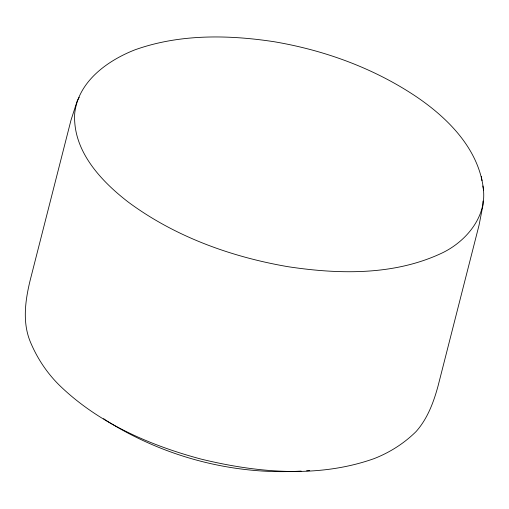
<?xml version="1.0" encoding="UTF-8"?>
<svg xmlns="http://www.w3.org/2000/svg" width="509" height="509" viewBox="0 0 509 509"><rect width="100%" height="100%" fill="white"/><g stroke="black" fill="none" stroke-linecap="round" stroke-linejoin="round"><path stroke-width="0.76" d="M79.194 97.346L77.266 100.757L70.974 120.232L30.044 280.783C25.297 300.482 22.32 321.923 30.101 341.284C36.82 357.636 46.624 372.607 59.203 385.065C98.091 422.941 149.423 445.299 201.265 459.143C257.49 472.823 318.583 478.326 374.083 458.628C389.741 452.52 404.229 443.326 416.158 431.473C427.624 418.551 433.719 402.015 438.166 385.567L479.09 225.016L482.996 204.936L482.99 201.023M301.156 471.073C232.848 475.253 163.255 456.656 105.509 420.059L103.639 418.659M306.59 470.768L309.701 470.59M483.544 190.258C479.408 149.461 447.939 117.916 415.484 96.137C373.04 67.875 324.118 50.175 273.976 41.7C227.905 34.682 179.263 33.957 134.86 49.863C107.195 60.736 78.119 81.675 74.702 113.488C72.513 150.721 100.865 180.969 128.351 202.143C174.956 236.66 230.94 256.835 287.757 266.659C338.517 274.351 393.126 275.623 440.705 253.647C466.142 242.074 488.532 215.447 482.85 185.976M481.304 176.445L481.985 180.644"/></g></svg>
